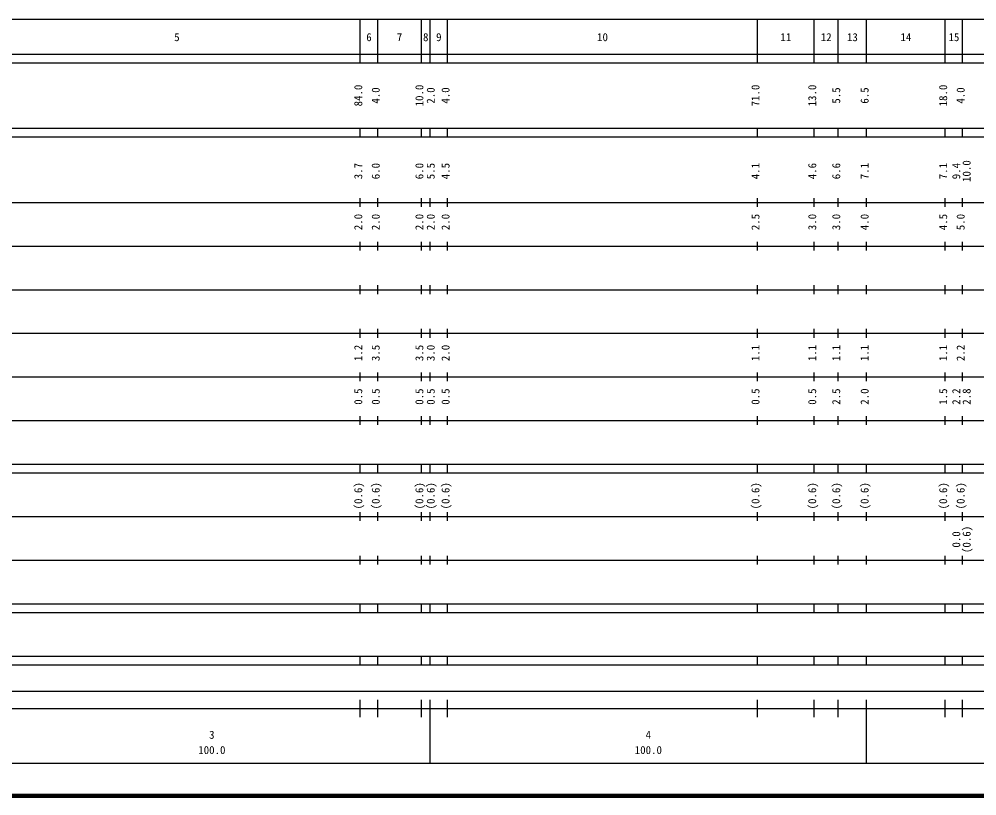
# Model space of a CAD drawing. Units: millimetres on the paper, enlarged 1000 times. Extents: x 40000 to 680000, y 20000 to 380000.
# Drawn here: x 273855 to 493255, y 20000 to 198000 of the extents above; entities that cross this region are included whole.
import ezdxf
from ezdxf.enums import TextEntityAlignment as Align

# ---------------------------------------------------------------- set-up
doc = ezdxf.new("R2010")
doc.units = ezdxf.units.MM
doc.header["$LTSCALE"] = 1000
doc.layers.add('M-TTL', color=2, linetype='Continuous', lineweight=140)
doc.layers.add('M-TTL-BAND', color=7, linetype='Continuous', lineweight=25)
doc.styles.add('ＭＳ ゴシック', font='')
doc.styles.get('ＭＳ ゴシック').set_extended_font_data('MS Gothic')

msp = doc.modelspace()

# ---------------------------------------------------------------- linework, layer by layer
at = {"layer": 'M-TTL'}
msp.add_line((40000, 20000), (680000, 20000), dxfattribs=at)
at = {"layer": 'M-TTL-BAND'}
for p, q in [((68000, 198000), (579000, 198000)), ((352000, 188000), (352000, 198000)), ((356000, 188000), (356000, 198000)), ((366000, 188000), (366000, 198000)), ((368000, 188000), (368000, 198000)), ((372000, 188000), (372000, 198000)), ((443000, 188000), (443000, 198000)), ((456000, 188000), (456000, 198000)), ((461500, 188000), (461500, 198000)), ((468000, 188000), (468000, 198000)), ((486000, 188000), (486000, 198000)), ((490000, 188000), (490000, 198000)), ((40000, 190000), (579000, 190000)), ((40000, 188000), (579000, 188000)), ((40000, 173000), (579000, 173000)), ((352000, 171000), (352000, 173000)), ((356000, 171000), (356000, 173000)), ((366000, 171000), (366000, 173000)), ((368000, 171000), (368000, 173000)), ((372000, 171000), (372000, 173000)), ((443000, 171000), (443000, 173000)), ((456000, 171000), (456000, 173000)), ((461500, 171000), (461500, 173000)), ((468000, 171000), (468000, 173000)), ((486000, 171000), (486000, 173000)), ((490000, 171000), (490000, 173000)), ((40000, 171000), (579000, 171000)), ((40000, 156000), (579000, 156000)), ((352000, 155000), (352000, 157000)), ((356000, 155000), (356000, 157000)), ((366000, 155000), (366000, 157000)), ((368000, 155000), (368000, 157000)), ((372000, 155000), (372000, 157000)), ((443000, 155000), (443000, 157000)), ((456000, 155000), (456000, 157000)), ((461500, 155000), (461500, 157000)), ((468000, 155000), (468000, 157000)), ((486000, 155000), (486000, 157000)), ((490000, 155000), (490000, 157000)), ((352000, 145000), (352000, 147000)), ((356000, 145000), (356000, 147000)), ((366000, 145000), (366000, 147000)), ((368000, 145000), (368000, 147000)), ((372000, 145000), (372000, 147000)), ((443000, 145000), (443000, 147000)), ((456000, 145000), (456000, 147000)), ((461500, 145000), (461500, 147000)), ((468000, 145000), (468000, 147000)), ((486000, 145000), (486000, 147000)), ((490000, 145000), (490000, 147000)), ((46000, 146000), (579000, 146000)), ((352000, 135000), (352000, 137000)), ((356000, 135000), (356000, 137000)), ((366000, 135000), (366000, 137000)), ((368000, 135000), (368000, 137000)), ((372000, 135000), (372000, 137000)), ((443000, 135000), (443000, 137000)), ((456000, 135000), (456000, 137000)), ((461500, 135000), (461500, 137000)), ((468000, 135000), (468000, 137000)), ((486000, 135000), (486000, 137000)), ((490000, 135000), (490000, 137000)), ((52000, 136000), (579000, 136000)), ((46000, 126000), (579000, 126000)), ((352000, 125000), (352000, 127000)), ((356000, 125000), (356000, 127000)), ((366000, 125000), (366000, 127000)), ((368000, 125000), (368000, 127000)), ((372000, 125000), (372000, 127000)), ((443000, 125000), (443000, 127000)), ((456000, 125000), (456000, 127000)), ((461500, 125000), (461500, 127000)), ((468000, 125000), (468000, 127000)), ((486000, 125000), (486000, 127000)), ((490000, 125000), (490000, 127000)), ((352000, 115000), (352000, 117000)), ((356000, 115000), (356000, 117000)), ((366000, 115000), (366000, 117000)), ((368000, 115000), (368000, 117000)), ((372000, 115000), (372000, 117000)), ((443000, 115000), (443000, 117000)), ((456000, 115000), (456000, 117000)), ((461500, 115000), (461500, 117000)), ((468000, 115000), (468000, 117000)), ((486000, 115000), (486000, 117000)), ((490000, 115000), (490000, 117000)), ((52000, 116000), (579000, 116000)), ((46000, 106000), (579000, 106000)), ((352000, 105000), (352000, 107000)), ((356000, 105000), (356000, 107000)), ((366000, 105000), (366000, 107000)), ((368000, 105000), (368000, 107000)), ((372000, 105000), (372000, 107000)), ((443000, 105000), (443000, 107000)), ((456000, 105000), (456000, 107000)), ((461500, 105000), (461500, 107000)), ((468000, 105000), (468000, 107000)), ((486000, 105000), (486000, 107000)), ((490000, 105000), (490000, 107000)), ((40000, 96000), (579000, 96000)), ((352000, 94000), (352000, 96000)), ((356000, 94000), (356000, 96000)), ((366000, 94000), (366000, 96000)), ((368000, 94000), (368000, 96000)), ((372000, 94000), (372000, 96000)), ((443000, 94000), (443000, 96000)), ((456000, 94000), (456000, 96000)), ((461500, 94000), (461500, 96000)), ((468000, 94000), (468000, 96000)), ((486000, 94000), (486000, 96000)), ((490000, 94000), (490000, 96000)), ((40000, 94000), (579000, 94000)), ((49000, 84000), (579000, 84000)), ((352000, 83000), (352000, 85000)), ((356000, 83000), (356000, 85000)), ((366000, 83000), (366000, 85000)), ((368000, 83000), (368000, 85000)), ((372000, 83000), (372000, 85000)), ((443000, 83000), (443000, 85000)), ((456000, 83000), (456000, 85000)), ((461500, 83000), (461500, 85000)), ((468000, 83000), (468000, 85000)), ((486000, 83000), (486000, 85000)), ((490000, 83000), (490000, 85000)), ((352000, 73000), (352000, 75000)), ((356000, 73000), (356000, 75000)), ((366000, 73000), (366000, 75000)), ((368000, 73000), (368000, 75000)), ((372000, 73000), (372000, 75000)), ((443000, 73000), (443000, 75000)), ((456000, 73000), (456000, 75000)), ((461500, 73000), (461500, 75000)), ((468000, 73000), (468000, 75000)), ((486000, 73000), (486000, 75000)), ((490000, 73000), (490000, 75000)), ((40000, 74000), (579000, 74000)), ((40000, 64000), (579000, 64000)), ((352000, 62000), (352000, 64000)), ((356000, 62000), (356000, 64000)), ((366000, 62000), (366000, 64000)), ((368000, 62000), (368000, 64000)), ((372000, 62000), (372000, 64000)), ((443000, 62000), (443000, 64000)), ((456000, 62000), (456000, 64000)), ((461500, 62000), (461500, 64000)), ((468000, 62000), (468000, 64000)), ((486000, 62000), (486000, 64000)), ((490000, 62000), (490000, 64000)), ((40000, 62000), (579000, 62000)), ((40000, 52000), (579000, 52000)), ((352000, 50000), (352000, 52000)), ((356000, 50000), (356000, 52000)), ((366000, 50000), (366000, 52000)), ((368000, 50000), (368000, 52000)), ((372000, 50000), (372000, 52000)), ((443000, 50000), (443000, 52000)), ((456000, 50000), (456000, 52000)), ((461500, 50000), (461500, 52000)), ((468000, 50000), (468000, 52000)), ((486000, 50000), (486000, 52000)), ((490000, 50000), (490000, 52000)), ((40000, 50000), (579000, 50000)), ((71000, 44000), (565000, 44000)), ((352000, 38000), (352000, 42000)), ((356000, 38000), (356000, 42000)), ((366000, 38000), (366000, 42000)), ((368000, 27500), (368000, 42000)), ((372000, 38000), (372000, 42000)), ((443000, 38000), (443000, 42000)), ((456000, 38000), (456000, 42000)), ((461500, 38000), (461500, 42000)), ((468000, 27500), (468000, 42000)), ((486000, 38000), (486000, 42000)), ((490000, 38000), (490000, 42000)), ((40000, 40000), (579000, 40000)), ((68000, 27500), (579000, 27500))]:
    msp.add_line(p, q, dxfattribs=at)

# ---------------------------------------------------------------- texts
at = {"layer": 'M-TTL-BAND', "style": 'ＭＳ ゴシック'}
for s, p in [('5', (310000, 192405)), ('6', (354000, 192405)), ('7', (361000, 192405)), ('8', (367000, 192405)), ('9', (370000, 192405)), ('10', (407500, 192405)), ('11', (449500, 192405)), ('12', (458750, 192405)), ('13', (464750, 192405)), ('14', (477000, 192405)), ('15', (488000, 192405)), ('3', (318000, 32523)), ('4', (418000, 32523)), ('100.0', (318000, 29033)), ('100.0', (418000, 29033))]:
    msp.add_text(s, height=1833, dxfattribs=at).set_placement(p, align=Align.BOTTOM_CENTER)
for s, p in [('84.0', (353000, 180500)), ('4.0', (357000, 180500)), ('10.0', (367000, 180500)), ('2.0', (369600, 180500)), ('4.0', (373000, 180500)), ('71.0', (444000, 180500)), ('13.0', (457000, 180500)), ('5.5', (462500, 180500)), ('6.5', (469000, 180500)), ('18.0', (487000, 180500)), ('4.0', (491000, 180500)), ('3.7', (353000, 163174)), ('6.0', (357000, 163174)), ('6.0', (367000, 163174)), ('5.5', (369600, 163174)), ('4.5', (373000, 163174)), ('4.1', (444000, 163174)), ('4.6', (457000, 163174)), ('6.6', (462500, 163174)), ('7.1', (469000, 163174)), ('7.1', (487000, 163174)), ('9.4', (490000, 163174)), ('10.0', (492370, 163174)), ('2.0', (353000, 151500)), ('2.0', (357000, 151500)), ('2.0', (367000, 151500)), ('2.0', (369600, 151500)), ('2.0', (373000, 151500)), ('2.5', (444000, 151500)), ('3.0', (457000, 151500)), ('3.0', (462500, 151500)), ('4.0', (469000, 151500)), ('4.5', (487000, 151500)), ('5.0', (491000, 151500)), ('1.2', (353000, 121500)), ('3.5', (357000, 121500)), ('3.5', (367000, 121500)), ('3.0', (369600, 121500)), ('2.0', (373000, 121500)), ('1.1', (444000, 121500)), ('1.1', (457000, 121500)), ('1.1', (462500, 121500)), ('1.1', (469000, 121500)), ('1.1', (487000, 121500)), ('2.2', (491000, 121500)), ('0.5', (353000, 111500)), ('0.5', (357000, 111500)), ('0.5', (367000, 111500)), ('0.5', (369600, 111500)), ('0.5', (373000, 111500)), ('0.5', (444000, 111500)), ('0.5', (457000, 111500)), ('2.5', (462500, 111500)), ('2.0', (469000, 111500)), ('1.5', (487000, 111500)), ('2.2', (490000, 111500)), ('2.8', (492370, 111500)), ('(0.6)', (353000, 88764)), ('(0.6)', (357000, 88764)), ('(0.6)', (367000, 88764)), ('(0.6)', (369600, 88764)), ('(0.6)', (373000, 88764)), ('(0.6)', (444000, 88764)), ('(0.6)', (457000, 88764)), ('(0.6)', (462500, 88764)), ('(0.6)', (469000, 88764)), ('(0.6)', (487000, 88764)), ('(0.6)', (491000, 88764)), ('(0.6)', (492370, 78764)), ('0.0', (490000, 78764))]:
    msp.add_text(s, height=1833, rotation=90, dxfattribs=at).set_placement(p, align=Align.BOTTOM_CENTER)

doc.saveas('drawing.dxf')
